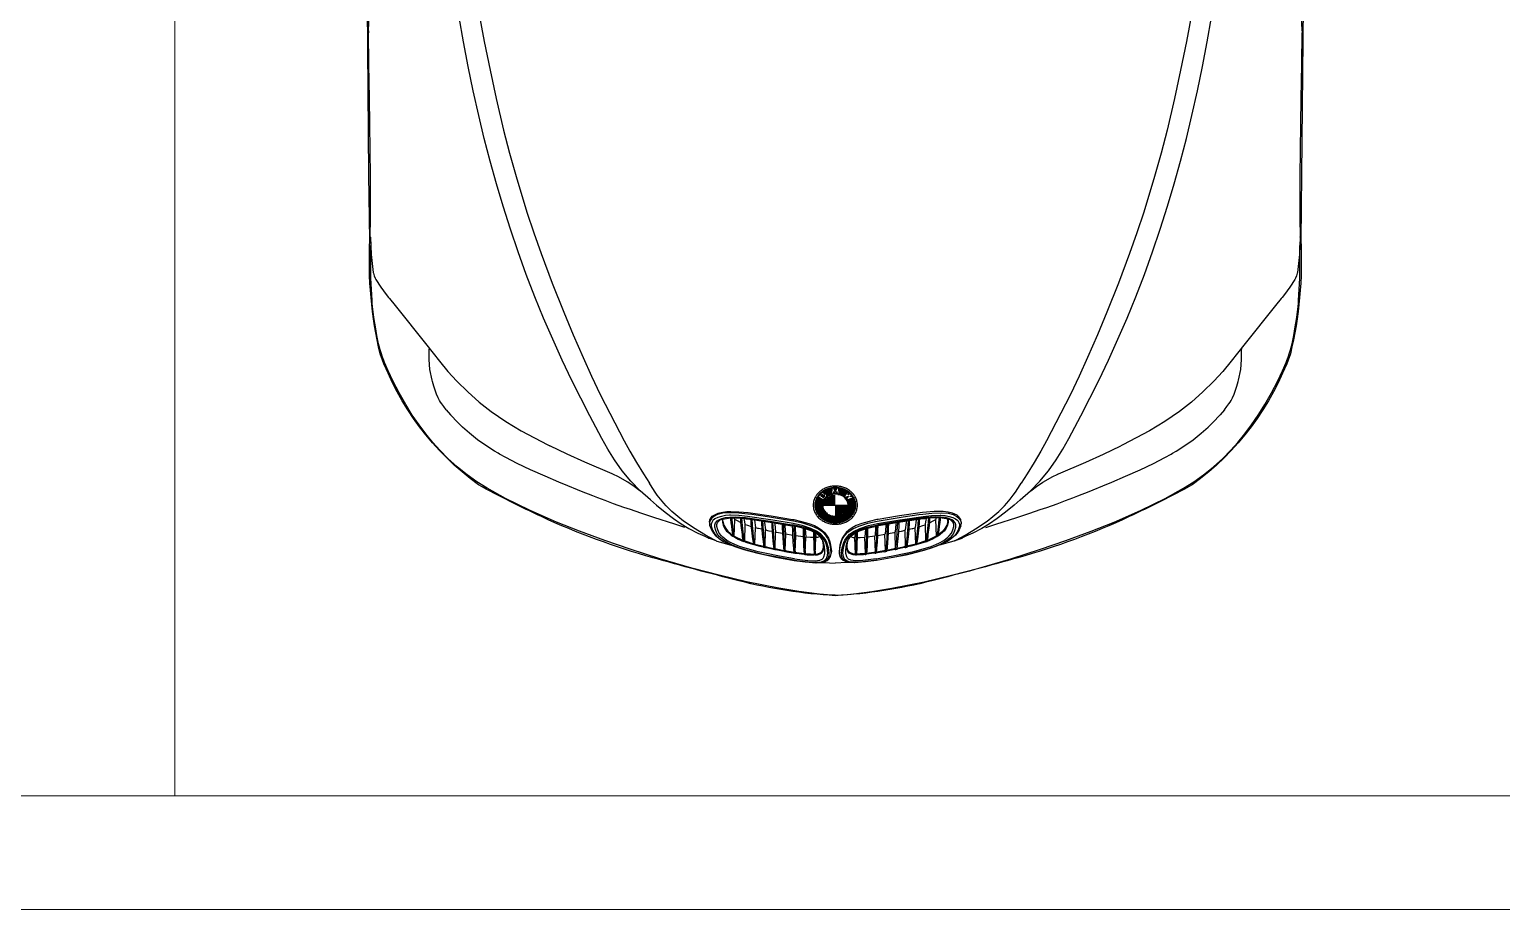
# Model space of a CAD drawing. Header units: inches. Extents: x 13 to 261, y -112 to -47.
# Drawn here: x 50.156 to 52.744, y -83.927 to -82.379 of the extents above; entities that cross this region are included whole.
import ezdxf

# ---------------------------------------------------------------- set-up
doc = ezdxf.new("R2010")
doc.units = ezdxf.units.IN
doc.header["$MEASUREMENT"] = 0
doc.layers.add('BANQUETA', color=2, linetype='Continuous', lineweight=18)
doc.layers.add('CAJONES', color=3, linetype='Continuous', lineweight=20)
doc.layers.add('CONTORNO', color=7, linetype='Continuous')

msp = doc.modelspace()

# ---------------------------------------------------------------- linework, layer by layer
for p, q in [((50.7987, -82.8647), (50.8543, -82.9343)), ((52.3467, -82.8647), (52.2911, -82.9343)), ((50.8885, -83.0479), (50.8959, -83.0569)), ((52.2569, -83.0479), (52.2495, -83.0569)), ((51.1801, -83.1605), (51.1803, -83.1601)), ((51.9653, -83.1605), (51.9651, -83.1601)), ((51.2293, -83.1905), (51.2129, -83.1733)), ((51.2475, -83.2063), (51.2293, -83.1905)), ((51.5455, -83.1955), (51.5472, -83.1955)), ((51.5467, -83.1943), (51.5483, -83.1943)), ((51.548, -83.1932), (51.5662, -83.1932)), ((51.5494, -83.1921), (51.5662, -83.1921)), ((51.551, -83.191), (51.5663, -83.191)), ((51.5526, -83.1943), (51.5661, -83.1943)), ((51.5528, -83.1899), (51.5663, -83.1899)), ((51.5533, -83.1955), (51.5661, -83.1955)), ((51.5549, -83.1887), (51.5664, -83.1887)), ((51.5573, -83.1876), (51.5664, -83.1876)), ((51.5604, -83.1865), (51.5664, -83.1865)), ((51.5648, -83.1854), (51.5807, -83.1854)), ((51.5685, -83.1955), (51.5769, -83.1955)), ((51.5697, -83.1943), (51.571, -83.1943)), ((51.5698, -83.1921), (51.5701, -83.1921)), ((51.5698, -83.1932), (51.5706, -83.1932)), ((51.5704, -83.1865), (51.575, -83.1865)), ((51.5709, -83.1876), (51.5746, -83.1876)), ((51.5713, -83.1887), (51.5742, -83.1887)), ((51.5717, -83.1899), (51.5737, -83.1899)), ((51.5722, -83.191), (51.5733, -83.191)), ((51.5726, -83.1921), (51.5728, -83.1921)), ((51.5744, -83.1943), (51.5758, -83.1943)), ((51.5749, -83.1932), (51.5757, -83.1932)), ((51.5753, -83.1921), (51.5757, -83.1921)), ((51.579, -83.1865), (51.585, -83.1865)), ((51.5791, -83.1876), (51.5881, -83.1876)), ((51.5791, -83.1887), (51.5906, -83.1887)), ((51.5792, -83.1899), (51.5927, -83.1899)), ((51.5792, -83.191), (51.5945, -83.191)), ((51.5793, -83.1921), (51.5961, -83.1921)), ((51.5793, -83.1932), (51.5939, -83.1932)), ((51.5794, -83.1943), (51.5929, -83.1943)), ((51.5794, -83.1955), (51.5919, -83.1955)), ((51.5959, -83.1932), (51.5975, -83.1932)), ((51.5963, -83.1955), (51.6, -83.1955)), ((51.5973, -83.1943), (51.5988, -83.1943)), ((51.8979, -83.2063), (51.9161, -83.1905)), ((51.9161, -83.1905), (51.9325, -83.1733)), ((51.5369, -83.2145), (51.5504, -83.2145)), ((51.5369, -83.2157), (51.5503, -83.2157)), ((51.5369, -83.2168), (51.5504, -83.2168)), ((51.537, -83.2134), (51.5505, -83.2134)), ((51.537, -83.2179), (51.5505, -83.2179)), ((51.5371, -83.2123), (51.5507, -83.2123)), ((51.5371, -83.219), (51.5507, -83.219)), ((51.5373, -83.2112), (51.5509, -83.2112)), ((51.5373, -83.2201), (51.5509, -83.2201)), ((51.5375, -83.21), (51.5513, -83.21)), ((51.5375, -83.2213), (51.5513, -83.2213)), ((51.5377, -83.2089), (51.5517, -83.2089)), ((51.5378, -83.2224), (51.5517, -83.2224)), ((51.5381, -83.2078), (51.5522, -83.2078)), ((51.5384, -83.2067), (51.5529, -83.2067)), ((51.5388, -83.2056), (51.5502, -83.2056)), ((51.5393, -83.2044), (51.5486, -83.2044)), ((51.5399, -83.2033), (51.547, -83.2033)), ((51.5404, -83.2022), (51.5454, -83.2022)), ((51.5411, -83.2011), (51.5438, -83.2011)), ((51.5418, -83.1999), (51.5431, -83.1999)), ((51.5426, -83.1988), (51.5441, -83.1988)), ((51.5435, -83.1977), (51.5452, -83.1977)), ((51.5444, -83.1966), (51.5462, -83.1966)), ((51.5475, -83.1988), (51.5497, -83.1988)), ((51.548, -83.1999), (51.5487, -83.1999)), ((51.5485, -83.1977), (51.5506, -83.1977)), ((51.5503, -83.2157), (51.5951, -83.2157)), ((51.5507, -83.2011), (51.5529, -83.2011)), ((51.5512, -83.2022), (51.5518, -83.2022)), ((51.5517, -83.1999), (51.5539, -83.1999)), ((51.5521, -83.2056), (51.5536, -83.2056)), ((51.5521, -83.2145), (51.5727, -83.2145)), ((51.5522, -83.2134), (51.5727, -83.2134)), ((51.5524, -83.2123), (51.5727, -83.2123)), ((51.5527, -83.2112), (51.5727, -83.2112)), ((51.5528, -83.1988), (51.5537, -83.1988)), ((51.5531, -83.2044), (51.5545, -83.2044)), ((51.5531, -83.21), (51.5727, -83.21)), ((51.5536, -83.2089), (51.5727, -83.2089)), ((51.5542, -83.2033), (51.5554, -83.2033)), ((51.5542, -83.2078), (51.5727, -83.2078)), ((51.5548, -83.2067), (51.5727, -83.2067)), ((51.5552, -83.2022), (51.5566, -83.2022)), ((51.5557, -83.2056), (51.5727, -83.2056)), ((51.5562, -83.2011), (51.558, -83.2011)), ((51.5566, -83.2044), (51.5727, -83.2044)), ((51.5569, -83.1966), (51.5686, -83.1966)), ((51.5572, -83.1999), (51.5596, -83.1999)), ((51.5576, -83.1977), (51.5642, -83.1977)), ((51.5577, -83.1988), (51.5616, -83.1988)), ((51.5578, -83.2033), (51.5727, -83.2033)), ((51.5591, -83.2022), (51.5727, -83.2022)), ((51.5607, -83.2011), (51.5727, -83.2011)), ((51.5628, -83.1999), (51.5727, -83.1999)), ((51.5656, -83.1988), (51.5727, -83.1988)), ((51.5727, -83.2157), (51.5934, -83.2157)), ((51.5727, -83.2168), (51.5934, -83.2168)), ((51.5727, -83.2179), (51.5932, -83.2179)), ((51.5727, -83.219), (51.593, -83.219)), ((51.5727, -83.2201), (51.5927, -83.2201)), ((51.5727, -83.2213), (51.5924, -83.2213)), ((51.5727, -83.2224), (51.5919, -83.2224)), ((51.5769, -83.1966), (51.5909, -83.1966)), ((51.5812, -83.1977), (51.5899, -83.1977)), ((51.5839, -83.1988), (51.5889, -83.1988)), ((51.5859, -83.1999), (51.5881, -83.1999)), ((51.5875, -83.2011), (51.5895, -83.2011)), ((51.5889, -83.2022), (51.5935, -83.2022)), ((51.59, -83.2033), (51.5925, -83.2033)), ((51.591, -83.2044), (51.5927, -83.2044)), ((51.5919, -83.2056), (51.5935, -83.2056)), ((51.5924, -83.2011), (51.5945, -83.2011)), ((51.5926, -83.2067), (51.607, -83.2067)), ((51.5932, -83.2078), (51.6074, -83.2078)), ((51.5937, -83.2089), (51.6077, -83.2089)), ((51.5937, -83.2224), (51.6077, -83.2224)), ((51.5942, -83.21), (51.608, -83.21)), ((51.5942, -83.2213), (51.608, -83.2213)), ((51.5945, -83.2112), (51.6082, -83.2112)), ((51.5945, -83.2201), (51.6082, -83.2201)), ((51.5948, -83.2123), (51.6084, -83.2123)), ((51.5948, -83.219), (51.6084, -83.219)), ((51.595, -83.2134), (51.6085, -83.2134)), ((51.595, -83.2179), (51.6085, -83.2179)), ((51.5951, -83.2145), (51.6085, -83.2145)), ((51.5951, -83.2157), (51.6086, -83.2157)), ((51.5951, -83.2168), (51.6086, -83.2168)), ((51.5952, -83.1999), (51.5955, -83.1999)), ((51.5953, -83.1966), (51.5965, -83.1966)), ((51.5954, -83.2056), (51.6066, -83.2056)), ((51.5982, -83.2044), (51.6061, -83.2044)), ((51.5992, -83.1999), (51.601, -83.1999)), ((51.5998, -83.1966), (51.601, -83.1966)), ((51.6002, -83.1988), (51.6028, -83.1988)), ((51.6008, -83.1977), (51.602, -83.1977)), ((51.601, -83.2033), (51.6056, -83.2033)), ((51.6024, -83.1999), (51.6036, -83.1999)), ((51.6031, -83.2011), (51.6044, -83.2011)), ((51.6039, -83.2022), (51.605, -83.2022)), ((51.3749, -83.2439), (51.3749, -83.2401)), ((51.3947, -83.2699), (51.3957, -83.2407)), ((51.5381, -83.2235), (51.5523, -83.2235)), ((51.5384, -83.2246), (51.5529, -83.2246)), ((51.5388, -83.2258), (51.5536, -83.2258)), ((51.5393, -83.2269), (51.5545, -83.2269)), ((51.5398, -83.228), (51.5554, -83.228)), ((51.5404, -83.2291), (51.5566, -83.2291)), ((51.5411, -83.2302), (51.558, -83.2302)), ((51.5418, -83.2314), (51.5596, -83.2314)), ((51.5426, -83.2325), (51.5616, -83.2325)), ((51.5435, -83.2336), (51.5642, -83.2336)), ((51.5445, -83.2347), (51.5686, -83.2347)), ((51.5455, -83.2358), (51.6, -83.2358)), ((51.5467, -83.237), (51.5988, -83.237)), ((51.548, -83.2381), (51.5975, -83.2381)), ((51.5494, -83.2392), (51.5961, -83.2392)), ((51.551, -83.2403), (51.5945, -83.2403)), ((51.5528, -83.2415), (51.5927, -83.2415)), ((51.5549, -83.2426), (51.5906, -83.2426)), ((51.5573, -83.2437), (51.5881, -83.2437)), ((51.5604, -83.2448), (51.5851, -83.2448)), ((51.5648, -83.2459), (51.5806, -83.2459)), ((51.5727, -83.2235), (51.5913, -83.2235)), ((51.5727, -83.2246), (51.5906, -83.2246)), ((51.5727, -83.2258), (51.5898, -83.2258)), ((51.5727, -83.2269), (51.5888, -83.2269)), ((51.5727, -83.228), (51.5877, -83.228)), ((51.5727, -83.2291), (51.5864, -83.2291)), ((51.5727, -83.2302), (51.5847, -83.2302)), ((51.5727, -83.2314), (51.5827, -83.2314)), ((51.5727, -83.2325), (51.5798, -83.2325)), ((51.5769, -83.2347), (51.601, -83.2347)), ((51.5813, -83.2336), (51.602, -83.2336)), ((51.5839, -83.2325), (51.6029, -83.2325)), ((51.5859, -83.2314), (51.6036, -83.2314)), ((51.5875, -83.2302), (51.6044, -83.2302)), ((51.5889, -83.2291), (51.605, -83.2291)), ((51.59, -83.228), (51.6056, -83.228)), ((51.591, -83.2269), (51.6061, -83.2269)), ((51.5919, -83.2258), (51.6066, -83.2258)), ((51.5926, -83.2246), (51.607, -83.2246)), ((51.5932, -83.2235), (51.6074, -83.2235)), ((51.7507, -83.2699), (51.7497, -83.2407)), ((51.7705, -83.2443), (51.7711, -83.2453)), ((51.7709, -83.2403), (51.7709, -83.2401)), ((51.4133, -83.2785), (51.4143, -83.2497)), ((51.4313, -83.2841), (51.4323, -83.2555)), ((51.4323, -83.2555), (51.4321, -83.2547)), ((51.4437, -83.2581), (51.4375, -83.2567)), ((51.4491, -83.2885), (51.4501, -83.2597)), ((51.4501, -83.2597), (51.4499, -83.2589)), ((51.4667, -83.2921), (51.4677, -83.2633)), ((51.4677, -83.2633), (51.4675, -83.2627)), ((51.4845, -83.2955), (51.4855, -83.2667)), ((51.4855, -83.2667), (51.4853, -83.2659)), ((51.4981, -83.2689), (51.4855, -83.2667)), ((51.5021, -83.2985), (51.5031, -83.2697)), ((51.5031, -83.2697), (51.5029, -83.2689)), ((51.5163, -83.2715), (51.5031, -83.2697)), ((51.5197, -83.3009), (51.5207, -83.2719)), ((51.5211, -83.2719), (51.5207, -83.2719)), ((51.5373, -83.3017), (51.5383, -83.2727)), ((51.5381, -83.2649), (51.5383, -83.2719)), ((51.5383, -83.2727), (51.5383, -83.2719)), ((51.5589, -83.2729), (51.5589, -83.2727)), ((51.5865, -83.2729), (51.5865, -83.2727)), ((51.6073, -83.2649), (51.6071, -83.2719)), ((51.6071, -83.2727), (51.6071, -83.2719)), ((51.6081, -83.3017), (51.6071, -83.2727)), ((51.6243, -83.2719), (51.6247, -83.2719)), ((51.6257, -83.3009), (51.6247, -83.2719)), ((51.6291, -83.2715), (51.6423, -83.2697)), ((51.6423, -83.2697), (51.6425, -83.2689)), ((51.6433, -83.2985), (51.6423, -83.2697)), ((51.6473, -83.2689), (51.6599, -83.2667)), ((51.6599, -83.2667), (51.6601, -83.2659)), ((51.6609, -83.2955), (51.6599, -83.2667)), ((51.6777, -83.2633), (51.6779, -83.2627)), ((51.6787, -83.2921), (51.6777, -83.2633)), ((51.6953, -83.2597), (51.6955, -83.2589)), ((51.6963, -83.2885), (51.6953, -83.2597)), ((51.7017, -83.2581), (51.7079, -83.2567)), ((51.7131, -83.2555), (51.7133, -83.2547)), ((51.7141, -83.2841), (51.7131, -83.2555)), ((51.7321, -83.2785), (51.7311, -83.2497)), ((51.4133, -83.2801), (51.4113, -83.2795)), ((51.4825, -83.2967), (51.4823, -83.2967)), ((51.4845, -83.2971), (51.4823, -83.2967)), ((51.4845, -83.2955), (51.4999, -83.2983)), ((51.4869, -83.2975), (51.4845, -83.2971)), ((51.4869, -83.2975), (51.4949, -83.2989)), ((51.5513, -83.2803), (51.5511, -83.2795)), ((51.5653, -83.3003), (51.5643, -83.2875)), ((51.5645, -83.2859), (51.5657, -83.2971)), ((51.5809, -83.2859), (51.5797, -83.2971)), ((51.5801, -83.3003), (51.5811, -83.2875)), ((51.5941, -83.2803), (51.5943, -83.2795)), ((51.6609, -83.2955), (51.6455, -83.2983)), ((51.6585, -83.2975), (51.6505, -83.2989)), ((51.6585, -83.2975), (51.6609, -83.2971)), ((51.6609, -83.2971), (51.6631, -83.2967)), ((51.6629, -83.2967), (51.6631, -83.2967)), ((51.7321, -83.2801), (51.7341, -83.2795)), ((51.5197, -83.3023), (51.5177, -83.3021)), ((51.5353, -83.3031), (51.5355, -83.3031)), ((51.5373, -83.3017), (51.5373, -83.3031)), ((51.6081, -83.3017), (51.6081, -83.3031)), ((51.6101, -83.3031), (51.6099, -83.3031)), ((51.6257, -83.3023), (51.6277, -83.3021))]:
    msp.add_line(p, q)
for points in [[(50.7519, -82.3813), (50.7531, -82.3531), (50.7559, -82.3249), (50.7625, -82.3005)], [(52.3935, -82.3813), (52.3923, -82.3531), (52.3895, -82.3249), (52.3829, -82.3005)], [(51.2129, -83.1733), (51.1981, -83.1551), (51.1843, -83.1357), (51.1729, -83.1173), (51.1621, -83.0983), (51.1409, -83.0585), (51.1095, -82.9965), (51.0923, -82.9605), (51.0757, -82.9239), (51.0597, -82.8869), (51.0445, -82.8495), (51.0293, -82.8101), (51.0149, -82.7703), (51.0013, -82.7303), (50.9885, -82.6899), (50.9767, -82.6503), (50.9657, -82.6107), (50.9553, -82.5707), (50.9457, -82.5305), (50.9361, -82.4873), (50.9271, -82.4441), (50.9189, -82.4007), (50.9111, -82.3573)], [(50.9457, -82.3501), (50.9553, -82.4003), (50.9655, -82.4505), (50.9763, -82.5005), (50.9893, -82.5561), (50.9999, -82.5969), (51.0113, -82.6375), (51.0305, -82.7001), (51.0427, -82.7367), (51.0555, -82.7731), (51.0749, -82.8251), (51.0953, -82.8763), (51.1119, -82.9163), (51.1291, -82.9559), (51.1439, -82.9887), (51.1593, -83.0209), (51.1847, -83.0709), (51.2015, -83.1025), (51.2115, -83.1209)], [(51.9325, -83.1733), (51.9473, -83.1551), (51.9611, -83.1357), (51.9725, -83.1173), (51.9833, -83.0983), (52.0045, -83.0585), (52.0359, -82.9965), (52.0531, -82.9605), (52.0697, -82.9239), (52.0857, -82.8869), (52.1009, -82.8495), (52.1161, -82.8101), (52.1305, -82.7703), (52.1441, -82.7303), (52.1569, -82.6899), (52.1687, -82.6503), (52.1797, -82.6107), (52.1901, -82.5707), (52.1997, -82.5305), (52.2093, -82.4873), (52.2183, -82.4441), (52.2265, -82.4007), (52.2343, -82.3573)], [(52.1997, -82.3501), (52.1901, -82.4003), (52.1799, -82.4505), (52.1691, -82.5005), (52.1561, -82.5561), (52.1455, -82.5969), (52.1341, -82.6375), (52.1149, -82.7001), (52.1027, -82.7367), (52.0899, -82.7731), (52.0705, -82.8251), (52.0501, -82.8763), (52.0335, -82.9163), (52.0163, -82.9559), (52.0015, -82.9887), (51.9861, -83.0209), (51.9607, -83.0709), (51.9439, -83.1025), (51.9339, -83.1209)], [(50.7519, -82.3813), (50.7519, -82.3821), (50.7519, -82.3835), (50.7519, -82.3849)], [(50.7549, -82.7407), (50.7551, -82.7135), (50.7553, -82.6815), (50.7551, -82.6369), (50.7547, -82.5915), (50.7539, -82.5459), (50.7533, -82.5003), (50.7525, -82.4409), (50.7519, -82.3849)], [(52.3905, -82.7407), (52.3903, -82.7135), (52.3901, -82.6815), (52.3903, -82.6369), (52.3907, -82.5915), (52.3915, -82.5459), (52.3921, -82.5003), (52.3929, -82.4409), (52.3935, -82.3849)], [(52.3935, -82.3813), (52.3935, -82.3821), (52.3935, -82.3835), (52.3935, -82.3849)], [(50.7551, -82.7443), (50.7549, -82.7419), (50.7549, -82.7407)], [(50.7551, -82.7443), (50.7567, -82.7749), (50.7602, -82.8062)], [(52.3903, -82.7443), (52.3887, -82.7749), (52.3852, -82.8062)], [(52.3903, -82.7443), (52.3905, -82.7419), (52.3905, -82.7407)], [(50.7581, -82.8561), (50.7581, -82.8559), (50.7561, -82.8165), (50.7559, -82.7589), (50.7559, -82.7589)], [(52.3873, -82.8561), (52.3873, -82.8559), (52.3893, -82.8165), (52.3895, -82.7589), (52.3895, -82.7589)], [(50.7602, -82.8062), (50.7605, -82.8077), (50.7617, -82.8123), (50.7635, -82.8165)], [(52.3852, -82.8062), (52.3849, -82.8077), (52.3837, -82.8123), (52.3819, -82.8165)], [(50.7635, -82.8165), (50.7649, -82.8189), (50.7735, -82.8323), (50.7829, -82.8453), (50.7869, -82.8503)], [(52.3819, -82.8165), (52.3805, -82.8189), (52.3719, -82.8323), (52.3625, -82.8453), (52.3585, -82.8503)], [(50.7639, -82.9023), (50.7619, -82.8889), (50.7601, -82.8761), (50.7585, -82.8611), (50.7581, -82.8561)], [(50.7869, -82.8503), (50.7881, -82.8519), (50.7885, -82.8523), (50.7987, -82.8647)], [(52.3585, -82.8503), (52.3573, -82.8519), (52.3569, -82.8523), (52.3467, -82.8647)], [(52.3815, -82.9023), (52.3835, -82.8889), (52.3853, -82.8761), (52.3869, -82.8611), (52.3873, -82.8561)], [(50.7801, -82.9647), (50.7787, -82.9611), (50.7765, -82.9551), (50.7745, -82.9497), (50.7721, -82.9425), (50.7705, -82.9359), (50.7695, -82.9319), (50.7689, -82.9289), (50.7665, -82.9171), (50.7639, -82.9023)], [(52.3653, -82.9647), (52.3667, -82.9611), (52.3689, -82.9551), (52.3709, -82.9497), (52.3733, -82.9425), (52.3749, -82.9359), (52.3759, -82.9319), (52.3765, -82.9289), (52.3789, -82.9171), (52.3815, -82.9023)], [(50.8543, -82.9343), (50.8545, -82.9345), (50.8765, -82.9627), (50.8913, -82.9805), (50.9069, -82.9975), (50.9263, -83.0163), (50.9465, -83.0343), (50.9677, -83.0509), (50.9933, -83.0687), (51.0203, -83.0847), (51.0435, -83.0973), (51.0669, -83.1093), (51.0705, -83.1111)], [(52.2911, -82.9343), (52.2909, -82.9345), (52.2689, -82.9627), (52.2541, -82.9805), (52.2385, -82.9975), (52.2191, -83.0163), (52.1989, -83.0343), (52.1777, -83.0509), (52.1521, -83.0687), (52.1251, -83.0847), (52.1019, -83.0973), (52.0785, -83.1093), (52.0749, -83.1111)], [(50.8641, -82.9983), (50.8635, -82.9961), (50.8597, -82.9773), (50.8583, -82.9597), (50.8587, -82.9415)], [(50.8589, -82.9401), (50.8587, -82.9407), (50.8587, -82.9415)], [(52.2813, -82.9983), (52.2819, -82.9961), (52.2857, -82.9773), (52.2871, -82.9597), (52.2867, -82.9415)], [(52.2865, -82.9401), (52.2867, -82.9407), (52.2867, -82.9415)], [(51.5727, -83.3737), (51.5589, -83.3733), (51.5451, -83.3721), (51.5083, -83.3673), (51.4733, -83.3615), (51.4167, -83.3503), (51.3683, -83.3389), (51.3201, -83.3263), (51.2641, -83.3099), (51.2121, -83.2933), (51.1673, -83.2779), (51.1229, -83.2613), (51.0825, -83.2453), (51.0347, -83.2243), (50.9929, -83.2039), (50.9603, -83.1859), (50.9423, -83.1747), (50.9251, -83.1625), (50.9079, -83.1485), (50.8915, -83.1335), (50.8779, -83.1197), (50.8651, -83.1053), (50.8527, -83.0903), (50.8409, -83.0745), (50.8289, -83.0571), (50.8175, -83.0389), (50.8055, -83.0181), (50.7945, -82.9969), (50.7863, -82.9793), (50.7801, -82.9647)], [(51.5727, -83.3737), (51.5865, -83.3733), (51.6003, -83.3721), (51.6371, -83.3673), (51.6721, -83.3615), (51.7287, -83.3503), (51.7771, -83.3389), (51.8253, -83.3263), (51.8813, -83.3099), (51.9333, -83.2933), (51.9781, -83.2779), (52.0225, -83.2613), (52.0629, -83.2453), (52.1107, -83.2243), (52.1525, -83.2039), (52.1851, -83.1859), (52.2031, -83.1747), (52.2203, -83.1625), (52.2375, -83.1485), (52.2539, -83.1335), (52.2675, -83.1197), (52.2803, -83.1053), (52.2927, -83.0903), (52.3045, -83.0745), (52.3165, -83.0571), (52.3279, -83.0389), (52.3399, -83.0181), (52.3509, -82.9969), (52.3591, -82.9793), (52.3653, -82.9647)], [(50.8885, -83.0479), (50.8845, -83.0423), (50.8809, -83.0373), (50.8787, -83.0343), (50.8769, -83.0313), (50.8745, -83.0271), (50.8715, -83.0207), (50.8709, -83.0185), (50.8685, -83.0119), (50.8665, -83.0061), (50.8653, -83.0021), (50.8641, -82.9983)], [(52.2569, -83.0479), (52.2609, -83.0423), (52.2645, -83.0373), (52.2667, -83.0343), (52.2685, -83.0313), (52.2709, -83.0271), (52.2739, -83.0207), (52.2745, -83.0185), (52.2769, -83.0119), (52.2789, -83.0061), (52.2801, -83.0021), (52.2813, -82.9983)], [(51.3083, -83.2549), (51.2903, -83.2493), (51.2533, -83.2373), (51.2431, -83.2339), (51.2305, -83.2297), (51.2125, -83.2235), (51.2009, -83.2195), (51.1827, -83.2131), (51.1679, -83.2075), (51.1549, -83.2027), (51.1461, -83.1993), (51.1261, -83.1915), (51.1195, -83.1889), (51.1021, -83.1819), (51.0863, -83.1753), (51.0627, -83.1649), (51.0369, -83.1535), (51.0131, -83.1421), (50.9931, -83.1317), (50.9823, -83.1257), (50.9797, -83.1241), (50.9733, -83.1205), (50.9633, -83.1145), (50.9435, -83.1005), (50.9297, -83.0893), (50.9173, -83.0787), (50.9117, -83.0731), (50.9091, -83.0705), (50.8959, -83.0569)], [(51.8371, -83.2549), (51.8551, -83.2493), (51.8921, -83.2373), (51.9023, -83.2339), (51.9149, -83.2297), (51.9329, -83.2235), (51.9445, -83.2195), (51.9627, -83.2131), (51.9775, -83.2075), (51.9905, -83.2027), (51.9993, -83.1993), (52.0193, -83.1915), (52.0259, -83.1889), (52.0433, -83.1819), (52.0591, -83.1753), (52.0827, -83.1649), (52.1085, -83.1535), (52.1323, -83.1421), (52.1523, -83.1317), (52.1631, -83.1257), (52.1657, -83.1241), (52.1721, -83.1205), (52.1821, -83.1145), (52.2019, -83.1005), (52.2157, -83.0893), (52.2281, -83.0787), (52.2337, -83.0731), (52.2363, -83.0705), (52.2495, -83.0569)], [(51.2289, -83.1903), (51.2189, -83.1827), (51.2081, -83.1753), (51.1905, -83.1653), (51.1829, -83.1617), (51.1801, -83.1605), (51.1325, -83.1401), (51.1013, -83.1259), (51.0705, -83.1111)], [(51.9165, -83.1903), (51.9265, -83.1827), (51.9373, -83.1753), (51.9549, -83.1653), (51.9625, -83.1617), (51.9653, -83.1605), (52.0129, -83.1401), (52.0441, -83.1259), (52.0749, -83.1111)], [(51.2115, -83.1209), (51.2233, -83.1409), (51.2355, -83.1603), (51.2459, -83.1767)], [(51.9339, -83.1209), (51.9221, -83.1409), (51.9099, -83.1603), (51.8995, -83.1767)], [(51.2459, -83.1765), (51.2459, -83.1765), (51.2459, -83.1767)], [(51.3629, -83.2783), (51.3629, -83.2783), (51.3599, -83.2767), (51.3445, -83.2683), (51.3231, -83.2555), (51.3175, -83.2517), (51.3059, -83.2437), (51.2955, -83.2355), (51.2853, -83.2269), (51.2827, -83.2245), (51.2751, -83.2167), (51.2709, -83.2121), (51.2653, -83.2053), (51.2597, -83.1979), (51.2561, -83.1927), (51.2479, -83.1799), (51.2459, -83.1767)], [(51.2459, -83.1767), (51.2459, -83.1767), (51.2459, -83.1767), (51.2459, -83.1767), (51.2459, -83.1767)], [(51.5481, -83.1945), (51.5427, -83.2003), (51.5514, -83.2063), (51.557, -83.2002)], [(51.7825, -83.2783), (51.7825, -83.2783), (51.7855, -83.2767), (51.8009, -83.2683), (51.8223, -83.2555), (51.8279, -83.2517), (51.8395, -83.2437), (51.8499, -83.2355), (51.8601, -83.2269), (51.8627, -83.2245), (51.8703, -83.2167), (51.8745, -83.2121), (51.8801, -83.2053), (51.8857, -83.1979), (51.8893, -83.1927), (51.8975, -83.1799), (51.8995, -83.1767)], [(51.8995, -83.1765), (51.8995, -83.1765), (51.8995, -83.1767)], [(51.8995, -83.1767), (51.8995, -83.1767), (51.8995, -83.1767), (51.8995, -83.1767), (51.8995, -83.1767)], [(51.2475, -83.2063), (51.2585, -83.2159), (51.2733, -83.2281), (51.2879, -83.2391), (51.3015, -83.2485), (51.3149, -83.2567), (51.3309, -83.2647)], [(51.5505, -83.198), (51.5484, -83.2002), (51.547, -83.1993), (51.5491, -83.197), (51.5491, -83.197)], [(51.5526, -83.199), (51.5502, -83.2015), (51.5516, -83.2025), (51.5539, -83.1999)], [(51.8979, -83.2063), (51.8869, -83.2159), (51.8721, -83.2281), (51.8575, -83.2391), (51.8439, -83.2485), (51.8305, -83.2567), (51.8145, -83.2647)], [(51.3513, -83.2457), (51.3522, -83.2415), (51.3531, -83.2394), (51.355, -83.2366), (51.3564, -83.2352), (51.3595, -83.2331), (51.3667, -83.2299), (51.3693, -83.2291), (51.3747, -83.2278), (51.3822, -83.2268), (51.3888, -83.2265), (51.4032, -83.2272), (51.4195, -83.2287)], [(51.3513, -83.2457), (51.3515, -83.2479), (51.3519, -83.2495)], [(51.4259, -83.2321), (51.4191, -83.2313), (51.4029, -83.2295), (51.3859, -83.2289), (51.3741, -83.2299), (51.3657, -83.2323), (51.3589, -83.2357), (51.3547, -83.2393), (51.3527, -83.2427), (51.3517, -83.2461), (51.3519, -83.2495)], [(51.4983, -83.2481), (51.4593, -83.2415), (51.4585, -83.2413), (51.4185, -83.2357), (51.4033, -83.2341), (51.3883, -83.2335), (51.3869, -83.2335), (51.3795, -83.2341), (51.3727, -83.2353), (51.3663, -83.2373), (51.3611, -83.2399), (51.3573, -83.2429), (51.3553, -83.2461), (51.3545, -83.2493), (51.3545, -83.2525), (51.3565, -83.2599), (51.3607, -83.2667)], [(51.5003, -83.3125), (51.4743, -83.3079), (51.4483, -83.3027), (51.4367, -83.2999), (51.4323, -83.2989), (51.4167, -83.2949), (51.4021, -83.2901), (51.3879, -83.2841), (51.3789, -83.2791), (51.3713, -83.2733), (51.3687, -83.2707), (51.3651, -83.2661), (51.3623, -83.2603), (51.3609, -83.2541), (51.3609, -83.2505), (51.3619, -83.2469), (51.3649, -83.2433), (51.3679, -83.2413), (51.3733, -83.2391), (51.3797, -83.2375), (51.3873, -83.2367), (51.3973, -83.2363), (51.4141, -83.2375), (51.4159, -83.2377), (51.4185, -83.2379), (51.4263, -83.2389), (51.4581, -83.2435), (51.4969, -83.2501), (51.4977, -83.2503)], [(51.5007, -83.3101), (51.4747, -83.3055), (51.4489, -83.3003), (51.4373, -83.2975), (51.4331, -83.2965), (51.4181, -83.2925), (51.4041, -83.2881), (51.3905, -83.2825), (51.3819, -83.2777), (51.3747, -83.2721), (51.3723, -83.2695), (51.3687, -83.2649), (51.3659, -83.2593), (51.3643, -83.2533), (51.3643, -83.2497), (51.3655, -83.2463), (51.3688, -83.2425)], [(51.3688, -83.2425), (51.3703, -83.2417), (51.3747, -83.2401), (51.3811, -83.2389), (51.3885, -83.2381), (51.3981, -83.2381), (51.4143, -83.2393), (51.4161, -83.2395), (51.4185, -83.2399), (51.4263, -83.2409), (51.4579, -83.2453), (51.4965, -83.2519), (51.4973, -83.2521)], [(51.3741, -83.2403), (51.3743, -83.2455), (51.3755, -83.2511), (51.3779, -83.2561), (51.3815, -83.2611), (51.3829, -83.2625), (51.3895, -83.2683), (51.3925, -83.2703)], [(51.3749, -83.2439), (51.3765, -83.2507), (51.3799, -83.2567), (51.3835, -83.2611), (51.3885, -83.2655), (51.3921, -83.2683)], [(51.3883, -83.2381), (51.3885, -83.2399), (51.3891, -83.2475), (51.3893, -83.2483), (51.3913, -83.2635), (51.3925, -83.2703)], [(51.3903, -83.2381), (51.3905, -83.2403), (51.3911, -83.2481), (51.3913, -83.2487), (51.3933, -83.2639), (51.3947, -83.2717)], [(51.3957, -83.2407), (51.3953, -83.2395), (51.3951, -83.2381)], [(51.4069, -83.2467), (51.3993, -83.2429), (51.3957, -83.2407)], [(51.4113, -83.2795), (51.4097, -83.2711), (51.4093, -83.2675), (51.4073, -83.2513), (51.4067, -83.2453), (51.4067, -83.2435), (51.4063, -83.2387)], [(51.4133, -83.2801), (51.4117, -83.2715), (51.4113, -83.2681), (51.4093, -83.2517), (51.4087, -83.2457), (51.4087, -83.2437), (51.4083, -83.2387)], [(51.4139, -83.2483), (51.4129, -83.2419), (51.4125, -83.2391)], [(51.4143, -83.2497), (51.4141, -83.2491), (51.4139, -83.2483)], [(51.4195, -83.2287), (51.4235, -83.2293), (51.4597, -83.2343), (51.4633, -83.2349), (51.4975, -83.2407), (51.4997, -83.2411)], [(51.4293, -83.2851), (51.4271, -83.2715), (51.4271, -83.2703), (51.4255, -83.2549), (51.4249, -83.2467), (51.4247, -83.2453), (51.4245, -83.2407)], [(51.4991, -83.2439), (51.4537, -83.2361), (51.4259, -83.2321)], [(51.4313, -83.2857), (51.4291, -83.2719), (51.4283, -83.2633), (51.4275, -83.2553), (51.4271, -83.2519), (51.4269, -83.2471), (51.4265, -83.2427), (51.4265, -83.2409)], [(51.4301, -83.2413), (51.4303, -83.2421), (51.4321, -83.2547)], [(51.4427, -83.2431), (51.4431, -83.2501), (51.4433, -83.2549), (51.4437, -83.2583), (51.4443, -83.2665), (51.4451, -83.2753), (51.4471, -83.2895)], [(51.4447, -83.2433), (51.4451, -83.2503), (51.4453, -83.2553), (51.4457, -83.2585), (51.4463, -83.2669), (51.4471, -83.2757), (51.4491, -83.2899)], [(51.4479, -83.2439), (51.4481, -83.2459), (51.4499, -83.2589)], [(51.4609, -83.2459), (51.4611, -83.2477), (51.4613, -83.2531), (51.4617, -83.2615), (51.4623, -83.2699), (51.4631, -83.2787), (51.4647, -83.2933)], [(51.4667, -83.2937), (51.4651, -83.2791), (51.4647, -83.2763), (51.4637, -83.2617), (51.4637, -83.2615), (51.4633, -83.2535), (51.4629, -83.2461)], [(51.4659, -83.2467), (51.4661, -83.2493), (51.4675, -83.2627)], [(51.5199, -83.3155), (51.5199, -83.3155), (51.5265, -83.3161), (51.5383, -83.3169), (51.5481, -83.3163), (51.5547, -83.3145), (51.5585, -83.3117), (51.5607, -83.3081), (51.5617, -83.3039), (51.5619, -83.2995), (51.5615, -83.2947), (51.5607, -83.2907), (51.5577, -83.2815), (51.5559, -83.2773), (51.5533, -83.2731), (51.5475, -83.2669), (51.5395, -83.2611), (51.5297, -83.2565), (51.5143, -83.2517), (51.4983, -83.2481)], [(51.5643, -83.2875), (51.5615, -83.2779), (51.5589, -83.2729), (51.5567, -83.2695), (51.5507, -83.2631), (51.5419, -83.2571), (51.5313, -83.2523), (51.5155, -83.2475), (51.4991, -83.2439)], [(51.4997, -83.2411), (51.5131, -83.2441), (51.5263, -83.2479), (51.5361, -83.2517), (51.5431, -83.2553), (51.5489, -83.2595), (51.5537, -83.2637), (51.5573, -83.2683), (51.5605, -83.2739), (51.5629, -83.2803), (51.5645, -83.2859)], [(51.6457, -83.2411), (51.6323, -83.2441), (51.6191, -83.2479), (51.6093, -83.2517), (51.6023, -83.2553), (51.5965, -83.2595), (51.5917, -83.2637), (51.5881, -83.2683), (51.5849, -83.2739), (51.5825, -83.2803), (51.5809, -83.2859)], [(51.5811, -83.2875), (51.5839, -83.2779), (51.5865, -83.2729), (51.5887, -83.2695), (51.5947, -83.2631), (51.6035, -83.2571), (51.6141, -83.2523), (51.6299, -83.2475), (51.6463, -83.2439)], [(51.6255, -83.3155), (51.6255, -83.3155), (51.6189, -83.3161), (51.6071, -83.3169), (51.5973, -83.3163), (51.5907, -83.3145), (51.5869, -83.3117), (51.5847, -83.3081), (51.5837, -83.3039), (51.5835, -83.2995), (51.5839, -83.2947), (51.5847, -83.2907), (51.5877, -83.2815), (51.5895, -83.2773), (51.5921, -83.2731), (51.5979, -83.2669), (51.6059, -83.2611), (51.6157, -83.2565), (51.6311, -83.2517), (51.6471, -83.2481)], [(51.6447, -83.3101), (51.6707, -83.3055), (51.6965, -83.3003), (51.7081, -83.2975), (51.7123, -83.2965), (51.7273, -83.2925), (51.7413, -83.2881), (51.7549, -83.2825), (51.7635, -83.2777), (51.7707, -83.2721), (51.7731, -83.2695), (51.7767, -83.2649), (51.7795, -83.2593), (51.7811, -83.2533), (51.7811, -83.2497), (51.7799, -83.2463), (51.7771, -83.2431), (51.7765, -83.2425)], [(51.6451, -83.3125), (51.6711, -83.3079), (51.6971, -83.3027), (51.7087, -83.2999), (51.7131, -83.2989), (51.7287, -83.2949), (51.7433, -83.2901), (51.7575, -83.2841), (51.7665, -83.2791), (51.7741, -83.2733), (51.7767, -83.2707), (51.7803, -83.2661), (51.7831, -83.2603), (51.7845, -83.2541), (51.7845, -83.2505), (51.7835, -83.2469), (51.7805, -83.2433), (51.7775, -83.2413), (51.7721, -83.2391), (51.7657, -83.2375), (51.7581, -83.2367), (51.7481, -83.2363), (51.7313, -83.2375), (51.7295, -83.2377), (51.7269, -83.2379), (51.7191, -83.2389), (51.6873, -83.2435), (51.6485, -83.2501), (51.6477, -83.2503)], [(51.7259, -83.2287), (51.7219, -83.2293), (51.6857, -83.2343), (51.6821, -83.2349), (51.6479, -83.2407), (51.6457, -83.2411)], [(51.6463, -83.2439), (51.6917, -83.2361), (51.7195, -83.2321)], [(51.6471, -83.2481), (51.6861, -83.2415), (51.6869, -83.2413), (51.7269, -83.2357), (51.7421, -83.2341), (51.7571, -83.2335), (51.7585, -83.2335), (51.7659, -83.2341), (51.7727, -83.2353), (51.7791, -83.2373), (51.7843, -83.2399), (51.7881, -83.2429), (51.7901, -83.2461), (51.7909, -83.2493), (51.7909, -83.2525), (51.7889, -83.2599), (51.7847, -83.2667)], [(51.7765, -83.2427), (51.7765, -83.2425), (51.7751, -83.2417), (51.7707, -83.2401), (51.7643, -83.2389), (51.7569, -83.2381), (51.7473, -83.2381), (51.7311, -83.2393), (51.7293, -83.2395), (51.7269, -83.2399), (51.7191, -83.2409), (51.6875, -83.2453), (51.6489, -83.2519), (51.6481, -83.2521)], [(51.6795, -83.2467), (51.6793, -83.2493), (51.6779, -83.2627)], [(51.6787, -83.2937), (51.6803, -83.2791), (51.6807, -83.2763), (51.6817, -83.2617), (51.6817, -83.2615), (51.6821, -83.2535), (51.6825, -83.2461)], [(51.6845, -83.2459), (51.6843, -83.2477), (51.6841, -83.2531), (51.6837, -83.2615), (51.6831, -83.2699), (51.6823, -83.2787), (51.6807, -83.2933)], [(51.6975, -83.2439), (51.6973, -83.2459), (51.6955, -83.2589)], [(51.7007, -83.2433), (51.7003, -83.2503), (51.7001, -83.2553), (51.6997, -83.2585), (51.6991, -83.2669), (51.6983, -83.2757), (51.6963, -83.2899)], [(51.7027, -83.2431), (51.7023, -83.2501), (51.7021, -83.2549), (51.7017, -83.2583), (51.7011, -83.2665), (51.7003, -83.2753), (51.6983, -83.2895)], [(51.7153, -83.2413), (51.7151, -83.2421), (51.7133, -83.2547)], [(51.7141, -83.2857), (51.7163, -83.2719), (51.7171, -83.2633), (51.7179, -83.2553), (51.7183, -83.2519), (51.7185, -83.2471), (51.7189, -83.2427), (51.7189, -83.2409)], [(51.7161, -83.2851), (51.7183, -83.2715), (51.7183, -83.2703), (51.7199, -83.2549), (51.7205, -83.2467), (51.7207, -83.2453), (51.7209, -83.2407)], [(51.7195, -83.2321), (51.7263, -83.2313), (51.7425, -83.2295), (51.7595, -83.2289), (51.7713, -83.2299), (51.7797, -83.2323), (51.7865, -83.2357), (51.7907, -83.2393), (51.7927, -83.2427), (51.7937, -83.2461), (51.7935, -83.2495)], [(51.7941, -83.2457), (51.7935, -83.2407), (51.7901, -83.2359), (51.7867, -83.2333), (51.7787, -83.2297), (51.7709, -83.2277), (51.7623, -83.2267), (51.7593, -83.2265), (51.7465, -83.2267), (51.7259, -83.2287)], [(51.7311, -83.2497), (51.7313, -83.2491), (51.7315, -83.2483)], [(51.7315, -83.2483), (51.7325, -83.2419), (51.7329, -83.2391)], [(51.7321, -83.2801), (51.7337, -83.2715), (51.7341, -83.2681), (51.7361, -83.2517), (51.7367, -83.2457), (51.7367, -83.2437), (51.7371, -83.2387)], [(51.7341, -83.2795), (51.7357, -83.2711), (51.7361, -83.2675), (51.7381, -83.2513), (51.7387, -83.2453), (51.7387, -83.2435), (51.7391, -83.2387)], [(51.7385, -83.2467), (51.7461, -83.2429), (51.7497, -83.2407)], [(51.7497, -83.2407), (51.7501, -83.2395), (51.7503, -83.2381)], [(51.7551, -83.2381), (51.7549, -83.2403), (51.7543, -83.2481), (51.7541, -83.2487), (51.7521, -83.2639), (51.7507, -83.2717)], [(51.7571, -83.2381), (51.7569, -83.2399), (51.7563, -83.2475), (51.7561, -83.2483), (51.7541, -83.2635), (51.7529, -83.2703)], [(51.7713, -83.2403), (51.7711, -83.2455), (51.7699, -83.2511), (51.7675, -83.2561), (51.7639, -83.2611), (51.7625, -83.2625), (51.7559, -83.2683), (51.7529, -83.2703)], [(51.7705, -83.2443), (51.7705, -83.2439), (51.7689, -83.2507), (51.7655, -83.2567), (51.7619, -83.2611), (51.7569, -83.2655), (51.7533, -83.2683)], [(51.7705, -83.2439), (51.7705, -83.2401), (51.7707, -83.2429), (51.7705, -83.2439)], [(51.7941, -83.2457), (51.7939, -83.2479), (51.7935, -83.2495)], [(51.3309, -83.2647), (51.3309, -83.2649), (51.3431, -83.2703), (51.3503, -83.2735)], [(51.3629, -83.2783), (51.3569, -83.2763), (51.3517, -83.2743), (51.3503, -83.2735)], [(51.3523, -83.2521), (51.3521, -83.2507), (51.3519, -83.2495)], [(51.3523, -83.2521), (51.3549, -83.2589), (51.3587, -83.2649), (51.3615, -83.2683), (51.3677, -83.2739), (51.3757, -83.2793)], [(51.3607, -83.2667), (51.3629, -83.2693), (51.3685, -83.2743), (51.3761, -83.2795), (51.3957, -83.2885)], [(51.3925, -83.2703), (51.3957, -83.2721), (51.4017, -83.2753), (51.4017, -83.2753), (51.4113, -83.2795)], [(51.3947, -83.2699), (51.3947, -83.2707), (51.3947, -83.2715), (51.3947, -83.2717)], [(51.3947, -83.2699), (51.3949, -83.2701), (51.3951, -83.2701), (51.4109, -83.2777)], [(51.4253, -83.2535), (51.4187, -83.2513), (51.4149, -83.2501), (51.4143, -83.2497)], [(51.4375, -83.2567), (51.4367, -83.2565), (51.4323, -83.2555)], [(51.4617, -83.2621), (51.4565, -83.2611), (51.4501, -83.2597)], [(51.4799, -83.2657), (51.4693, -83.2637), (51.4677, -83.2633)], [(51.4793, -83.2489), (51.4795, -83.2559), (51.4799, -83.2645), (51.4803, -83.2731), (51.4809, -83.2819), (51.4823, -83.2967)], [(51.4813, -83.2491), (51.4815, -83.2563), (51.4819, -83.2647), (51.4823, -83.2733), (51.4829, -83.2823), (51.4845, -83.2971)], [(51.4839, -83.2497), (51.4841, -83.2525), (51.4853, -83.2659)], [(51.5513, -83.2795), (51.5509, -83.2785), (51.5497, -83.2761), (51.5471, -83.2723), (51.5429, -83.2683), (51.5371, -83.2643), (51.5301, -83.2609), (51.5195, -83.2573), (51.5085, -83.2545), (51.4973, -83.2521)], [(51.5001, -83.2997), (51.4989, -83.2849), (51.4987, -83.2819), (51.4981, -83.2673), (51.4977, -83.2587), (51.4975, -83.2537), (51.4975, -83.2523)], [(51.5003, -83.3125), (51.5245, -83.3155), (51.5389, -83.3161), (51.5481, -83.3153), (51.5527, -83.3137), (51.5555, -83.3117), (51.5571, -83.3097), (51.5591, -83.3039), (51.5591, -83.3035), (51.5595, -83.2993), (51.5585, -83.2909), (51.5583, -83.2903), (51.5563, -83.2835), (51.5541, -83.2783), (51.5503, -83.2725), (51.5455, -83.2677), (51.5393, -83.2633), (51.5317, -83.2595), (51.5207, -83.2557), (51.5093, -83.2527), (51.4977, -83.2503)], [(51.4995, -83.2527), (51.4997, -83.2589), (51.5001, -83.2675), (51.5005, -83.2761), (51.5009, -83.2851), (51.5021, -83.3001)], [(51.5019, -83.2531), (51.5019, -83.2553), (51.5029, -83.2689)], [(51.5159, -83.2563), (51.5159, -83.2611), (51.5161, -83.2697), (51.5165, -83.2793), (51.5169, -83.2873), (51.5177, -83.3021)], [(51.5179, -83.2569), (51.5179, -83.2613), (51.5181, -83.2699), (51.5185, -83.2795), (51.5189, -83.2875), (51.5197, -83.3023)], [(51.5199, -83.2575), (51.5199, -83.2577), (51.5207, -83.2713)], [(51.5207, -83.2713), (51.5207, -83.2715), (51.5207, -83.2719)], [(51.5343, -83.2727), (51.5291, -83.2725), (51.5211, -83.2719), (51.5209, -83.2719)], [(51.5341, -83.2627), (51.5341, -83.2633), (51.5341, -83.2639), (51.5343, -83.2719), (51.5347, -83.2831), (51.5347, -83.2891), (51.5353, -83.3031)], [(51.5361, -83.2637), (51.5363, -83.2721), (51.5365, -83.2801), (51.5367, -83.2893), (51.5373, -83.3031)], [(51.5455, -83.2707), (51.5431, -83.2717), (51.5411, -83.2723), (51.5383, -83.2727)], [(51.6451, -83.3125), (51.6209, -83.3155), (51.6065, -83.3161), (51.5973, -83.3153), (51.5927, -83.3137), (51.5899, -83.3117), (51.5883, -83.3097), (51.5863, -83.3039), (51.5863, -83.3035), (51.5859, -83.2993), (51.5869, -83.2909), (51.5871, -83.2903), (51.5891, -83.2835), (51.5913, -83.2783), (51.5951, -83.2725), (51.5999, -83.2677), (51.6061, -83.2633), (51.6137, -83.2595), (51.6247, -83.2557), (51.6361, -83.2527), (51.6477, -83.2503)], [(51.5941, -83.2795), (51.5945, -83.2785), (51.5957, -83.2761), (51.5983, -83.2723), (51.6025, -83.2683), (51.6083, -83.2643), (51.6153, -83.2609), (51.6259, -83.2573), (51.6369, -83.2545), (51.6481, -83.2521)], [(51.5999, -83.2707), (51.6023, -83.2717), (51.6043, -83.2723), (51.6071, -83.2727)], [(51.6093, -83.2637), (51.6091, -83.2721), (51.6089, -83.2801), (51.6087, -83.2893), (51.6081, -83.3031)], [(51.6113, -83.2627), (51.6113, -83.2633), (51.6113, -83.2639), (51.6111, -83.2719), (51.6107, -83.2831), (51.6107, -83.2891), (51.6101, -83.3031)], [(51.6111, -83.2727), (51.6163, -83.2725), (51.6243, -83.2719), (51.6245, -83.2719)], [(51.6255, -83.2575), (51.6255, -83.2577), (51.6247, -83.2713)], [(51.6247, -83.2713), (51.6247, -83.2715), (51.6247, -83.2719)], [(51.6275, -83.2569), (51.6275, -83.2613), (51.6273, -83.2699), (51.6269, -83.2795), (51.6265, -83.2875), (51.6257, -83.3023)], [(51.6295, -83.2563), (51.6295, -83.2611), (51.6293, -83.2697), (51.6289, -83.2793), (51.6285, -83.2873), (51.6277, -83.3021)], [(51.6435, -83.2531), (51.6435, -83.2553), (51.6425, -83.2689)], [(51.6459, -83.2527), (51.6457, -83.2589), (51.6453, -83.2675), (51.6449, -83.2761), (51.6445, -83.2851), (51.6433, -83.3001)], [(51.6453, -83.2997), (51.6465, -83.2849), (51.6467, -83.2819), (51.6473, -83.2673), (51.6477, -83.2587), (51.6479, -83.2537), (51.6479, -83.2523)], [(51.6615, -83.2497), (51.6613, -83.2525), (51.6601, -83.2659)], [(51.6641, -83.2491), (51.6639, -83.2563), (51.6635, -83.2647), (51.6631, -83.2733), (51.6625, -83.2823), (51.6609, -83.2971)], [(51.6661, -83.2489), (51.6659, -83.2559), (51.6655, -83.2645), (51.6651, -83.2731), (51.6645, -83.2819), (51.6631, -83.2967)], [(51.6655, -83.2657), (51.6761, -83.2637), (51.6777, -83.2633)], [(51.6837, -83.2621), (51.6889, -83.2611), (51.6953, -83.2597)], [(51.7079, -83.2567), (51.7087, -83.2565), (51.7131, -83.2555)], [(51.7201, -83.2535), (51.7267, -83.2513), (51.7305, -83.2501), (51.7311, -83.2497)], [(51.7529, -83.2703), (51.7497, -83.2721), (51.7437, -83.2753), (51.7437, -83.2753), (51.7341, -83.2795)], [(51.7507, -83.2699), (51.7505, -83.2701), (51.7503, -83.2701), (51.7345, -83.2777)], [(51.7847, -83.2667), (51.7825, -83.2693), (51.7769, -83.2743), (51.7693, -83.2795), (51.7497, -83.2885)], [(51.7507, -83.2699), (51.7507, -83.2707), (51.7507, -83.2715), (51.7507, -83.2717)], [(51.7931, -83.2521), (51.7905, -83.2589), (51.7867, -83.2649), (51.7839, -83.2683), (51.7777, -83.2739), (51.7697, -83.2793)], [(51.7825, -83.2783), (51.7885, -83.2763), (51.7937, -83.2743), (51.7951, -83.2735)], [(51.7931, -83.2521), (51.7933, -83.2507), (51.7935, -83.2495)], [(51.8145, -83.2647), (51.8145, -83.2649), (51.8023, -83.2703), (51.7951, -83.2735)], [(51.3629, -83.2783), (51.3645, -83.2787), (51.3897, -83.2857)], [(51.3957, -83.2885), (51.4119, -83.2939), (51.4363, -83.3003), (51.4683, -83.3073), (51.5003, -83.3129)], [(51.4133, -83.2785), (51.4147, -83.2791), (51.4151, -83.2791), (51.4289, -83.2835)], [(51.4133, -83.2785), (51.4133, -83.2797), (51.4133, -83.2801), (51.4133, -83.2801)], [(51.4133, -83.2801), (51.4189, -83.2821), (51.4189, -83.2821), (51.4397, -83.2877), (51.4651, -83.2933), (51.4825, -83.2967)], [(51.4313, -83.2841), (51.4365, -83.2855), (51.4367, -83.2855), (51.4467, -83.2879)], [(51.4313, -83.2841), (51.4313, -83.2851), (51.4313, -83.2857)], [(51.4491, -83.2885), (51.4491, -83.2895), (51.4491, -83.2899)], [(51.4491, -83.2885), (51.4559, -83.2899), (51.4645, -83.2917)], [(51.4667, -83.2921), (51.4667, -83.2933), (51.4667, -83.2937)], [(51.4667, -83.2921), (51.4693, -83.2927), (51.4823, -83.2951)], [(51.4845, -83.2955), (51.4845, -83.2967), (51.4845, -83.2971)], [(51.4949, -83.2989), (51.5017, -83.2999), (51.5023, -83.3001)], [(51.5007, -83.3101), (51.5241, -83.3127), (51.5375, -83.3133), (51.5455, -83.3123), (51.5493, -83.3109), (51.5515, -83.3089), (51.5527, -83.3067), (51.5541, -83.3007), (51.5543, -83.3001), (51.5545, -83.2961), (51.5537, -83.2881), (51.5535, -83.2875), (51.5519, -83.2809), (51.5513, -83.2795)], [(51.5021, -83.2985), (51.5021, -83.2995), (51.5021, -83.2999), (51.5021, -83.3001)], [(51.5021, -83.2985), (51.5051, -83.2991), (51.5177, -83.3007)], [(51.5021, -83.3001), (51.5021, -83.3001), (51.5045, -83.3003), (51.5177, -83.3021)], [(51.5373, -83.3031), (51.5411, -83.3027), (51.5463, -83.3013), (51.5481, -83.3001), (51.5505, -83.2973), (51.5517, -83.2937), (51.5519, -83.2925), (51.5523, -83.2869), (51.5513, -83.2803)], [(51.5373, -83.3017), (51.5417, -83.3011), (51.5431, -83.3009), (51.5463, -83.2995), (51.5473, -83.2989), (51.5493, -83.2967), (51.5505, -83.2945), (51.5517, -83.2897), (51.5517, -83.2861)], [(51.5517, -83.2861), (51.5509, -83.2791), (51.5507, -83.2779)], [(51.5513, -83.2799), (51.5511, -83.2795), (51.5509, -83.2791)], [(51.5657, -83.2971), (51.5655, -83.2987), (51.5653, -83.3003)], [(51.5797, -83.2971), (51.5799, -83.2987), (51.5801, -83.3003)], [(51.6447, -83.3101), (51.6213, -83.3127), (51.6079, -83.3133), (51.5999, -83.3123), (51.5961, -83.3109), (51.5939, -83.3089), (51.5927, -83.3067), (51.5913, -83.3007), (51.5911, -83.3001), (51.5909, -83.2961), (51.5917, -83.2881), (51.5919, -83.2875), (51.5935, -83.2809), (51.5941, -83.2795)], [(51.6081, -83.3031), (51.6043, -83.3027), (51.5991, -83.3013), (51.5973, -83.3001), (51.5949, -83.2973), (51.5937, -83.2937), (51.5935, -83.2925), (51.5931, -83.2869), (51.5941, -83.2803)], [(51.5937, -83.2861), (51.5945, -83.2791), (51.5947, -83.2779)], [(51.6081, -83.3017), (51.6037, -83.3011), (51.6023, -83.3009), (51.5991, -83.2995), (51.5981, -83.2989), (51.5961, -83.2967), (51.5949, -83.2945), (51.5937, -83.2897), (51.5937, -83.2861)], [(51.5941, -83.2799), (51.5943, -83.2795), (51.5945, -83.2791)], [(51.6433, -83.2985), (51.6403, -83.2991), (51.6277, -83.3007)], [(51.6433, -83.3001), (51.6433, -83.3001), (51.6409, -83.3003), (51.6277, -83.3021)], [(51.6505, -83.2989), (51.6437, -83.2999), (51.6431, -83.3001)], [(51.6433, -83.2985), (51.6433, -83.2995), (51.6433, -83.2999), (51.6433, -83.3001)], [(51.7497, -83.2885), (51.7335, -83.2939), (51.7091, -83.3003), (51.6771, -83.3073), (51.6451, -83.3129)], [(51.6609, -83.2955), (51.6609, -83.2967), (51.6609, -83.2971)], [(51.7321, -83.2801), (51.7265, -83.2821), (51.7265, -83.2821), (51.7057, -83.2877), (51.6803, -83.2933), (51.6629, -83.2967)], [(51.6787, -83.2921), (51.6761, -83.2927), (51.6631, -83.2951)], [(51.6787, -83.2921), (51.6787, -83.2933), (51.6787, -83.2937)], [(51.6963, -83.2885), (51.6895, -83.2899), (51.6809, -83.2917)], [(51.6963, -83.2885), (51.6963, -83.2895), (51.6963, -83.2899)], [(51.7141, -83.2841), (51.7089, -83.2855), (51.7087, -83.2855), (51.6987, -83.2879)], [(51.7141, -83.2841), (51.7141, -83.2851), (51.7141, -83.2857)], [(51.7321, -83.2785), (51.7307, -83.2791), (51.7303, -83.2791), (51.7165, -83.2835)], [(51.7321, -83.2785), (51.7321, -83.2797), (51.7321, -83.2801), (51.7321, -83.2801)], [(51.7825, -83.2783), (51.7809, -83.2787), (51.7558, -83.2857)], [(51.5003, -83.3129), (51.5147, -83.3149), (51.5199, -83.3155)], [(51.5197, -83.3009), (51.5197, -83.3017), (51.5197, -83.3023)], [(51.5197, -83.3009), (51.5211, -83.3009), (51.5293, -83.3015), (51.5353, -83.3017), (51.5353, -83.3017)], [(51.5197, -83.3023), (51.5233, -83.3027), (51.5351, -83.3031), (51.5353, -83.3031)], [(51.5373, -83.3031), (51.5355, -83.3031), (51.5353, -83.3031)], [(51.5397, -83.3169), (51.5487, -83.3163), (51.5559, -83.3143), (51.5589, -83.3127), (51.5613, -83.3107), (51.5641, -83.3061), (51.5653, -83.3009), (51.5653, -83.3003)], [(51.5489, -83.3162), (51.5525, -83.3167), (51.5727, -83.3177)], [(51.5966, -83.3162), (51.5929, -83.3167), (51.5727, -83.3177)], [(51.6057, -83.3169), (51.5967, -83.3163), (51.5895, -83.3143), (51.5865, -83.3127), (51.5841, -83.3107), (51.5813, -83.3061), (51.5801, -83.3009), (51.5801, -83.3003)], [(51.6081, -83.3031), (51.6099, -83.3031), (51.6101, -83.3031)], [(51.6257, -83.3009), (51.6243, -83.3009), (51.6161, -83.3015), (51.6101, -83.3017), (51.6101, -83.3017)], [(51.6257, -83.3023), (51.6221, -83.3027), (51.6103, -83.3031), (51.6101, -83.3031)], [(51.6451, -83.3129), (51.6307, -83.3149), (51.6255, -83.3155)], [(51.6257, -83.3009), (51.6257, -83.3017), (51.6257, -83.3023)]]:
    msp.add_lwpolyline(points)
for points in [[(51.6116, -83.2157, 0.056462), (51.6108, -83.2091, 0.055115), (51.6086, -83.2028, 0.052786), (51.605, -83.197, 0.05002), (51.6002, -83.1919, 0.047333), (51.5943, -83.1877, 0.045092), (51.5876, -83.1846, 0.043513), (51.5803, -83.1826, 0.042704), (51.5727, -83.182, 0.042704), (51.5652, -83.1826, 0.043513), (51.5579, -83.1846, 0.045092), (51.5512, -83.1877, 0.047333), (51.5453, -83.1919, 0.05002), (51.5404, -83.197, 0.052786), (51.5369, -83.2028, 0.055115), (51.5346, -83.2091, 0.056462), (51.5339, -83.2157, 0.056462), (51.5346, -83.2222, 0.055115), (51.5369, -83.2285, 0.052786), (51.5404, -83.2344, 0.05002), (51.5453, -83.2395, 0.047333), (51.5512, -83.2436, 0.045092), (51.5579, -83.2467, 0.043513), (51.5652, -83.2487, 0.042704), (51.5727, -83.2493, 0.042704), (51.5803, -83.2487, 0.043513), (51.5876, -83.2467, 0.045092), (51.5943, -83.2436, 0.047333), (51.6002, -83.2395, 0.05002), (51.605, -83.2344, 0.052786), (51.6086, -83.2285, 0.055115), (51.6108, -83.2222, 0.056462)], [(51.5727, -83.1846, 0.042704), (51.5657, -83.1852, 0.043513), (51.559, -83.187, 0.045092), (51.5528, -83.1898, 0.047333), (51.5474, -83.1937, 0.05002), (51.5429, -83.1984, 0.052786), (51.5396, -83.2038, 0.055115), (51.5376, -83.2096, 0.056462), (51.5369, -83.2157, 0.056462), (51.5376, -83.2217, 0.055115), (51.5396, -83.2275, 0.052786), (51.5429, -83.2329, 0.05002), (51.5474, -83.2376, 0.047333), (51.5528, -83.2415, 0.045092), (51.559, -83.2444, 0.043513), (51.5657, -83.2461, 0.042704), (51.5727, -83.2467, 0.042704), (51.5797, -83.2461, 0.043513), (51.5864, -83.2444, 0.045092), (51.5926, -83.2415, 0.047333), (51.5981, -83.2376, 0.05002), (51.6025, -83.2329, 0.052786), (51.6058, -83.2275, 0.055115), (51.6079, -83.2217, 0.056462), (51.6086, -83.2157, 0.056462), (51.6079, -83.2096, 0.055115), (51.6058, -83.2038, 0.052786), (51.6025, -83.1984, 0.05002), (51.5981, -83.1937, 0.047333), (51.5926, -83.1898, 0.045092), (51.5864, -83.187, 0.043513), (51.5797, -83.1852, 0.042704)], [(51.5727, -83.1962, 0.042704), (51.5684, -83.1966, 0.043513), (51.5642, -83.1977, 0.045092), (51.5603, -83.1995, 0.047333), (51.5569, -83.2019, 0.05002), (51.5541, -83.2049, 0.052786), (51.552, -83.2082, 0.055115), (51.5508, -83.2119, 0.056462), (51.5503, -83.2157, 0.056462), (51.5508, -83.2194, 0.055115), (51.552, -83.2231, 0.052786), (51.5541, -83.2264, 0.05002), (51.5569, -83.2294, 0.047333), (51.5603, -83.2318, 0.045092), (51.5642, -83.2336, 0.043513), (51.5684, -83.2347, 0.042704), (51.5727, -83.2351, 0.042704), (51.5771, -83.2347, 0.043513), (51.5813, -83.2336, 0.045092), (51.5852, -83.2318, 0.047333), (51.5886, -83.2294, 0.05002), (51.5914, -83.2264, 0.052786), (51.5934, -83.2231, 0.055115), (51.5947, -83.2194, 0.056462), (51.5951, -83.2157, 0.056462), (51.5947, -83.2119, 0.055115), (51.5934, -83.2082, 0.052786), (51.5914, -83.2049, 0.05002), (51.5886, -83.2019, 0.047333), (51.5852, -83.1995, 0.045092), (51.5813, -83.1977, 0.043513), (51.5771, -83.1966, 0.042704)]]:
    msp.add_lwpolyline(points, format="xyb", close=True)
for points in [[(51.5534, -83.1959, 0.057431), (51.5533, -83.1954, 0.05562), (51.5531, -83.1949, 0.052954), (51.5527, -83.1945, 0.050038), (51.5523, -83.1941, 0.047381), (51.5519, -83.1938, 0.045314), (51.5513, -83.1936, 0.044018), (51.5507, -83.1935, 0.04357), (51.5502, -83.1935, 0.043992), (51.5496, -83.1936, 0.045263), (51.549, -83.1938, 0.047309), (51.5486, -83.1941, 0.049952), (51.5481, -83.1945, 0.049952)], [(51.557, -83.2002, 0.053032), (51.5574, -83.1997, 0.055748), (51.5576, -83.1992, 0.057627), (51.5577, -83.1987, 0.058156), (51.5577, -83.1981, 0.057179), (51.5576, -83.1976, 0.054981), (51.5573, -83.197, 0.052134), (51.5569, -83.1966, 0.049237), (51.5564, -83.1962, 0.046745), (51.5559, -83.1959, 0.044932), (51.5553, -83.1958, 0.043938), (51.5546, -83.1957, 0.043818), (51.554, -83.1957, 0.044576), (51.5534, -83.1959, 0.044576)], [(51.5491, -83.197, -0.049195), (51.5492, -83.1969, -0.046619), (51.5494, -83.1968, -0.044593), (51.5495, -83.1968, -0.043291), (51.5497, -83.1968, -0.042789), (51.5499, -83.1968, -0.04311), (51.55, -83.1968, -0.044241), (51.5502, -83.1968, -0.046119), (51.5503, -83.1969, -0.048595), (51.5505, -83.197, -0.051392), (51.5506, -83.1971, -0.054067), (51.5506, -83.1973, -0.056064), (51.5507, -83.1974, -0.056876), (51.5507, -83.1976, -0.056274), (51.5506, -83.1977, -0.054429), (51.5506, -83.1979, -0.051819), (51.5505, -83.198, -0.051819)], [(51.5539, -83.1999, 0.051748), (51.554, -83.1998, 0.054351), (51.5541, -83.1997, 0.056193), (51.5541, -83.1995, 0.056799), (51.5541, -83.1994, 0.055997), (51.5541, -83.1992, 0.054011), (51.554, -83.1991, 0.051346), (51.5539, -83.199, 0.048556), (51.5538, -83.1989, 0.046081), (51.5536, -83.1988, 0.044201), (51.5535, -83.1987, 0.043062), (51.5533, -83.1987, 0.042729), (51.5531, -83.1987, 0.043217), (51.553, -83.1988, 0.044502), (51.5528, -83.1988, 0.04651), (51.5527, -83.1989, 0.049071), (51.5526, -83.199, 0.049071)]]:
    msp.add_lwpolyline(points, format="xyb")
for points in [[(51.5665, -83.1861), (51.5661, -83.1958), (51.5697, -83.1953), (51.5698, -83.1914), (51.5714, -83.1954), (51.574, -83.1954), (51.5756, -83.1914), (51.5758, -83.1953), (51.5794, -83.1958), (51.579, -83.1861), (51.5753, -83.1858), (51.5727, -83.1924), (51.5701, -83.1858)], [(51.5947, -83.1923), (51.588, -83.1999), (51.5905, -83.2018), (51.5956, -83.1998), (51.5922, -83.2037), (51.5939, -83.2062), (51.6039, -83.2022), (51.6021, -83.1995), (51.5982, -83.2011), (51.601, -83.1979), (51.5989, -83.1956), (51.5947, -83.1973), (51.5973, -83.1944)]]:
    msp.add_lwpolyline(points, close=True)
for p in [(51.7709, -83.2403), (51.3503, -83.2735), (51.5589, -83.2727), (51.5865, -83.2727), (51.7951, -83.2735), (51.4471, -83.2895), (51.4491, -83.2899), (51.4647, -83.2933), (51.4667, -83.2937), (51.4845, -83.2971), (51.5021, -83.3001), (51.6433, -83.3001), (51.6609, -83.2971), (51.6787, -83.2937), (51.6807, -83.2933), (51.6963, -83.2899), (51.6983, -83.2895), (51.5197, -83.3023), (51.6257, -83.3023)]:
    msp.add_point(p)
at = {"layer": 'BANQUETA'}
msp.add_line((47.2507, -83.9268), (65.4507, -83.9268), dxfattribs=at)
at = {"layer": 'CAJONES'}
for p, q in [((50.4115, -78.7268), (50.4115, -83.7268)), ((48.0115, -83.7268), (64.8115, -83.7268))]:
    msp.add_line(p, q, dxfattribs=at)
at = {"layer": 'CONTORNO'}
msp.add_lwpolyline([(52.3954, -82.3374), (52.3927, -82.6349), (52.3911, -82.7495, -0.07127), (52.3729, -82.9498, -0.150606), (52.2004, -83.1798, -0.017676), (52.0896, -83.2358, -0.039244), (51.8935, -83.3082, -0.006697), (51.7422, -83.3487, -0.047571), (51.5727, -83.3749, -0.047571), (51.4033, -83.3487, -0.006697), (51.252, -83.3082, -0.039244), (51.0559, -83.2358, -0.017676), (50.9451, -83.1798, -0.150606), (50.7725, -82.9498, -0.07127), (50.7543, -82.7495), (50.7527, -82.6349), (50.7501, -82.3374, -0.060864)], format="xyb", dxfattribs=at)

doc.saveas('drawing.dxf')
